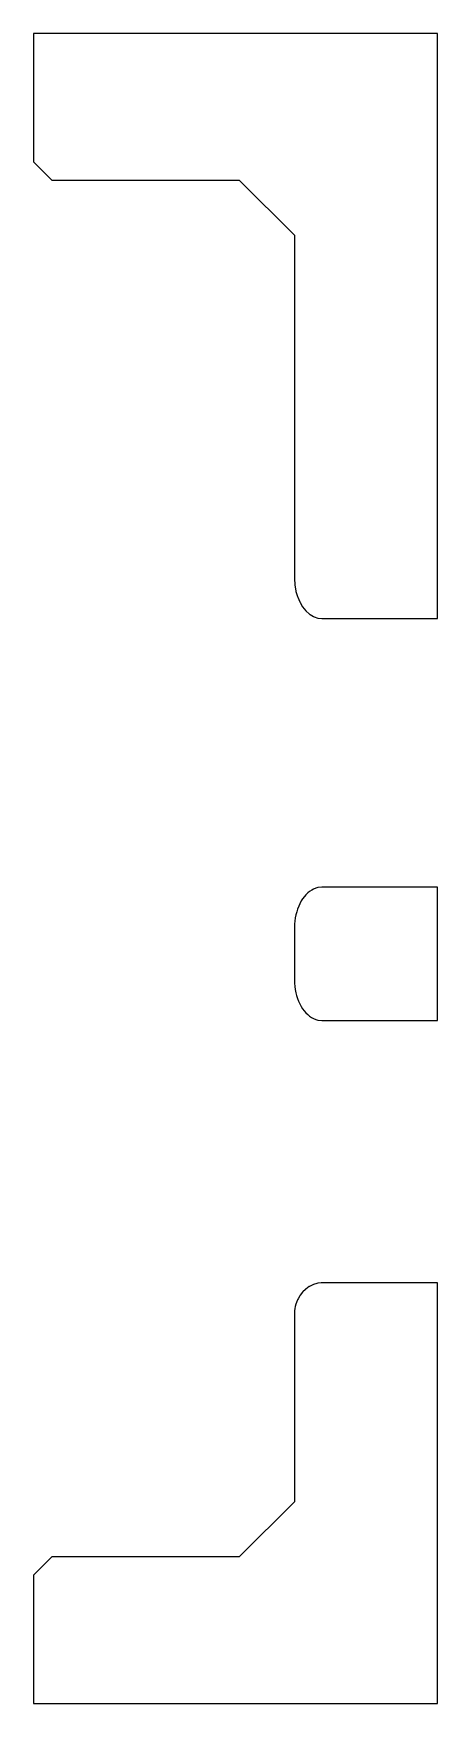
# Model space of a CAD drawing. Header units: metres. Extents: x 0 to 47.5, y 0 to 45.5.
# Drawn here: x 0 to 11, y 0 to 45.5 of the extents above.
import ezdxf

# ---------------------------------------------------------------- set-up
doc = ezdxf.new("R2010")
doc.units = ezdxf.units.M

msp = doc.modelspace()

# ---------------------------------------------------------------- linework, layer by layer
for p, q in [((11, 45.5), (0, 45.5)), ((0, 45.5), (0, 42)), ((11, 29.5589), (11, 45.5)), ((0, 42), (0.5, 41.5)), ((0.5, 41.5), (5.60409, 41.5)), ((5.60409, 41.5), (7.10409, 40)), ((7.10409, 40), (7.10409, 30.6562)), ((7.10409, 30.6562), (7.10512, 30.6371)), ((7.10512, 30.6371), (7.11332, 30.4846)), ((7.11332, 30.4846), (7.11655, 30.4649)), ((7.11655, 30.4649), (7.14079, 30.3171)), ((7.14079, 30.3171), (7.14637, 30.2974)), ((7.14637, 30.2974), (7.18583, 30.158)), ((7.18583, 30.158), (7.19379, 30.139)), ((7.19379, 30.139), (7.24732, 30.0112)), ((7.24732, 30.0112), (7.25763, 29.9936)), ((7.25763, 29.9936), (7.32376, 29.8803)), ((7.32376, 29.8803), (7.41325, 29.7684)), ((7.41325, 29.7684), (7.51359, 29.6785)), ((7.51359, 29.6785), (7.52954, 29.6688)), ((7.52954, 29.6688), (7.62232, 29.6126)), ((7.62232, 29.6126), (7.63937, 29.6066)), ((7.63937, 29.6066), (7.73676, 29.5724)), ((7.73676, 29.5724), (7.85409, 29.5589)), ((7.85409, 29.5589), (11, 29.5589)), ((7.29078, 21.8651), (7.24732, 21.7907)), ((7.32376, 21.9216), (7.29078, 21.8651)), ((7.37503, 21.9857), (7.32376, 21.9216)), ((7.41325, 22.0334), (7.37503, 21.9857)), ((7.4711, 22.0853), (7.41325, 22.0334)), ((7.51359, 22.1234), (7.4711, 22.0853)), ((7.57658, 22.1616), (7.51359, 22.1234)), ((7.62232, 22.1893), (7.57658, 22.1616)), ((7.68883, 22.2127), (7.62232, 22.1893)), ((7.73676, 22.2295), (7.68883, 22.2127)), ((7.85409, 22.243), (7.73676, 22.2295)), ((11, 22.243), (7.85409, 22.243)), ((11, 18.6089), (11, 22.243)), ((7.12848, 21.4097), (7.11332, 21.3173)), ((7.14079, 21.4847), (7.12848, 21.4097)), ((7.16592, 21.5735), (7.14079, 21.4847)), ((7.18583, 21.6438), (7.16592, 21.5735)), ((7.22048, 21.7266), (7.18583, 21.6438)), ((7.24732, 21.7907), (7.22048, 21.7266)), ((7.10913, 21.2393), (7.10409, 21.1456)), ((7.10409, 21.1456), (7.10409, 19.7062)), ((7.11332, 21.3173), (7.10913, 21.2393)), ((7.10409, 19.7062), (7.10849, 19.6243)), ((7.10849, 19.6243), (7.11332, 19.5346)), ((7.11332, 19.5346), (7.12678, 19.4526)), ((7.12678, 19.4526), (7.14079, 19.3671)), ((7.14079, 19.3671), (7.16339, 19.2873)), ((7.16339, 19.2873), (7.18583, 19.208)), ((7.18583, 19.208), (7.21738, 19.1327)), ((7.21738, 19.1327), (7.24732, 19.0612)), ((7.24732, 19.0612), (7.28732, 18.9927)), ((7.28732, 18.9927), (7.32376, 18.9303)), ((7.32376, 18.9303), (7.37139, 18.8708)), ((7.37139, 18.8708), (7.41325, 18.8184)), ((7.41325, 18.8184), (7.46739, 18.7699)), ((7.46739, 18.7699), (7.51359, 18.7285)), ((7.51359, 18.7285), (7.57288, 18.6925)), ((7.57288, 18.6925), (7.62232, 18.6626)), ((7.62232, 18.6626), (7.68515, 18.6405)), ((7.68515, 18.6405), (7.73676, 18.6224)), ((7.73676, 18.6224), (7.85409, 18.6089)), ((7.85409, 18.6089), (11, 18.6089)), ((7.6072, 11.4104), (7.51359, 11.3645)), ((7.62232, 11.4179), (7.6072, 11.4104)), ((7.71618, 11.4445), (7.62232, 11.4179)), ((7.73676, 11.4504), (7.71618, 11.4445)), ((7.83081, 11.4592), (7.73676, 11.4504)), ((7.85409, 11.4613), (7.83081, 11.4592)), ((11, 11.4613), (7.85409, 11.4613)), ((11, 0), (11, 11.4613)), ((7.15659, 10.9259), (7.14079, 10.8845)), ((7.18583, 11.0024), (7.15659, 10.9259)), ((7.20165, 11.0304), (7.18583, 11.0024)), ((7.24732, 11.1112), (7.20165, 11.0304)), ((7.2599, 11.1272), (7.24732, 11.1112)), ((7.32376, 11.2082), (7.2599, 11.1272)), ((7.33049, 11.2145), (7.32376, 11.2082)), ((7.4059, 11.2843), (7.33049, 11.2145)), ((7.41261, 11.2911), (7.4059, 11.2843)), ((7.41325, 11.2917), (7.41261, 11.2911)), ((7.50555, 11.3587), (7.41325, 11.2917)), ((7.51359, 11.3645), (7.50555, 11.3587)), ((7.10898, 10.7007), (7.10409, 10.6332)), ((7.10409, 10.6332), (7.10409, 5.5)), ((7.11332, 10.7604), (7.10898, 10.7007)), ((7.12547, 10.8153), (7.11332, 10.7604)), ((7.14079, 10.8845), (7.12547, 10.8153)), ((7.10409, 5.5), (5.60409, 4)), ((0.5, 4), (0, 3.5)), ((5.60409, 4), (0.5, 4)), ((0, 3.5), (0, 0)), ((0, 0), (11, 0))]:
    msp.add_line(p, q)

doc.saveas('drawing.dxf')
